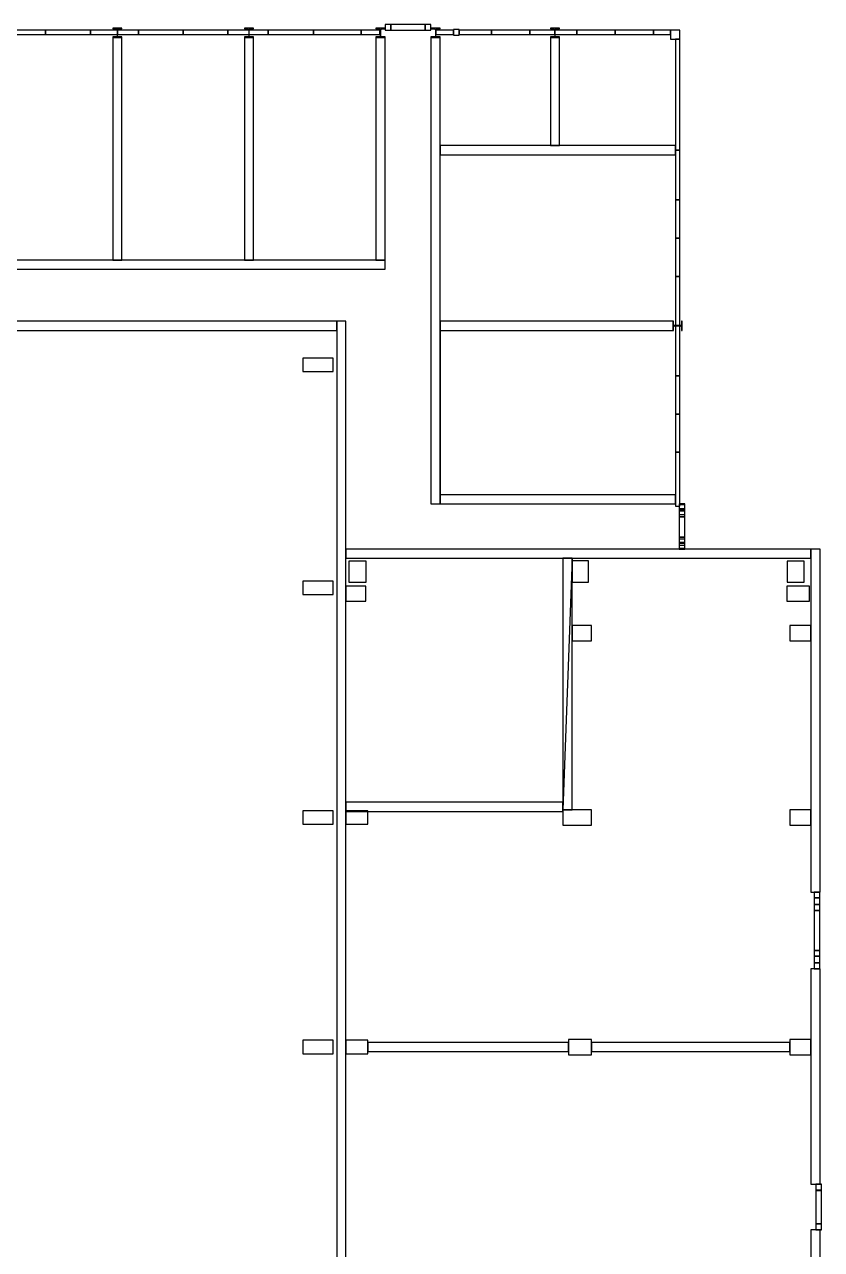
# Model space of a CAD drawing. Extents: x -90 to 76, y -159 to 143.
# Drawn here: x -7.1 to 76.3, y 15.4 to 143.4 of the extents above; entities that cross this region are included whole.
import ezdxf

# ---------------------------------------------------------------- set-up
doc = ezdxf.new("R2010")
doc.units = 0
doc.layers.get('0').update_dxf_attribs({"linetype": 'CONTINUOUS'})

msp = doc.modelspace()

# ---------------------------------------------------------------- linework, layer by layer
for points in [[(30.649799, 142.798996), (31.2498, 142.798996), (31.2498, 142.798996), (31.2498, 143.399002), (31.2498, 143.399002), (30.649799, 143.399002), (30.649799, 143.399002), (30.649799, 142.798996), (30.649799, 142.798996)], [(34.8498, 142.798996), (34.8498, 143.399002), (34.8498, 143.399002), (31.2498, 143.399002), (31.2498, 142.798996), (31.2498, 142.798996), (31.2498, 142.798996), (34.8498, 142.798996), (34.8498, 142.798996)], [(35.449799, 142.798996), (35.449799, 142.798996), (35.449799, 142.798996), (35.449799, 143.399002), (34.8498, 143.399002), (34.8498, 143.399002), (34.8498, 143.399002), (34.8498, 142.798996), (35.449799, 142.798996)], [(-5.6502, 142.358994), (-4.8502, 142.358994), (-4.8502, 142.819), (-4.8502, 142.819), (-5.6502, 142.819), (-5.6502, 142.819), (-9.5102, 142.819), (-9.5102, 142.819), (-9.5102, 142.819), (-9.5102, 142.358994), (-9.5102, 142.358994), (-5.6502, 142.358994), (-5.6502, 142.358994)], [(-0.1702, 142.358994), (-0.1702, 142.358994), (-0.1702, 142.361603), (-0.1702, 142.361603), (-0.1702, 142.819), (-0.1702, 142.819), (-4.8502, 142.819), (-4.8502, 142.819), (-4.8502, 142.819), (-4.8502, 142.358994), (-4.8502, 142.358994), (-0.1702, 142.358994)], [(2.6698, 142.361603), (2.6698, 142.361603), (2.6698, 142.819), (2.6698, 142.819), (2.6698, 142.821594), (2.6698, 142.821594), (-0.1702, 142.821594), (-0.1702, 142.821594), (-0.1702, 142.819), (-0.1702, 142.361603), (-0.1702, 142.361603), (2.6698, 142.361603), (2.6698, 142.361603)], [(2.1698, 142.998993), (2.1698, 142.998993), (2.1698, 142.931), (2.1698, 142.931), (2.5458, 142.931), (2.5458, 142.931), (2.5668, 142.9254), (2.5668, 142.9254), (2.5878, 142.9198), (2.5878, 142.9198), (2.6032, 142.904404), (2.6032, 142.904404), (2.6185, 142.889008), (2.6185, 142.889008), (2.625, 142.864899), (2.625, 142.864899), (2.6298, 142.847), (2.6298, 142.847), (2.6298, 142.190994), (2.6298, 142.190994), (2.6242, 142.169998), (2.6242, 142.169998), (2.6185, 142.149002), (2.6185, 142.149002), (2.6032, 142.133698), (2.6032, 142.133698), (2.5877, 142.118301), (2.5877, 142.118301), (2.5636, 142.111801), (2.5636, 142.111801), (2.5458, 142.106995), (2.5458, 142.106995), (2.1698, 142.106995), (2.1698, 142.039001), (2.1698, 142.039001), (2.1698, 142.039001), (3.1298, 142.039001), (3.1298, 142.106995), (3.1298, 142.106995), (3.1298, 142.106995), (2.7538, 142.106995), (2.7538, 142.106995), (2.7327, 142.112701), (2.7327, 142.112701), (2.7117, 142.118301), (2.7117, 142.118301), (2.6963, 142.133698), (2.6963, 142.133698), (2.6809, 142.149002), (2.6809, 142.149002), (2.6746, 142.173096), (2.6746, 142.173096), (2.6698, 142.190994), (2.6698, 142.847), (2.6698, 142.847), (2.6698, 142.847), (2.6754, 142.867996), (2.6754, 142.867996), (2.681, 142.889008), (2.681, 142.889008), (2.6964, 142.904404), (2.6964, 142.904404), (2.7118, 142.919693), (2.7118, 142.919693), (2.7359, 142.926102), (2.7359, 142.926102), (2.7538, 142.931), (2.7538, 142.931), (3.1298, 142.931), (3.1298, 142.931), (3.1298, 142.998993), (3.1298, 142.998993), (2.1698, 142.998993)], [(2.6698, 142.361603), (2.6698, 142.358994), (2.6698, 142.358994), (2.6698, 142.358994), (4.8698, 142.358994), (4.8698, 142.819), (4.8698, 142.819), (2.6698, 142.819), (2.6698, 142.819)], [(2.6698, 142.819), (2.6698, 142.819), (2.6698, 142.361603), (2.6698, 142.819)], [(8.7298, 142.358994), (9.5298, 142.358994), (9.5298, 142.819), (9.5298, 142.819), (8.7298, 142.819), (8.7298, 142.819), (4.8698, 142.819), (4.8698, 142.819), (4.8698, 142.819), (4.8698, 142.358994), (4.8698, 142.358994), (8.7298, 142.358994), (8.7298, 142.358994)], [(14.1898, 142.358994), (14.1898, 142.358994), (14.1898, 142.358994), (14.1898, 142.819), (14.1898, 142.819), (9.5298, 142.819), (9.5298, 142.819), (9.5298, 142.819), (9.5298, 142.358994), (9.5298, 142.358994), (14.1898, 142.358994)], [(14.1898, 142.358994), (18.4198, 142.358994), (18.4198, 142.819), (18.4198, 142.819), (14.1898, 142.819), (14.1898, 142.819), (14.1898, 142.358994), (14.1898, 142.358994), (14.1898, 142.358994)], [(15.9298, 142.998993), (15.9298, 142.998993), (15.9298, 142.931), (15.9298, 142.931), (16.305799, 142.931), (16.305799, 142.931), (16.326799, 142.9254), (16.326799, 142.9254), (16.3477, 142.9198), (16.3477, 142.9198), (16.3631, 142.904404), (16.3631, 142.904404), (16.3785, 142.889008), (16.3785, 142.889008), (16.385, 142.864899), (16.385, 142.864899), (16.389799, 142.847), (16.389799, 142.847), (16.389799, 142.190994), (16.389799, 142.190994), (16.384199, 142.169998), (16.384199, 142.169998), (16.3785, 142.149002), (16.3785, 142.149002), (16.363199, 142.133698), (16.363199, 142.133698), (16.347799, 142.118301), (16.347799, 142.118301), (16.3237, 142.111801), (16.3237, 142.111801), (16.305799, 142.106995), (16.305799, 142.106995), (15.9298, 142.106995), (15.9298, 142.039001), (15.9298, 142.039001), (15.9298, 142.039001), (16.889799, 142.039001), (16.889799, 142.106995), (16.889799, 142.106995), (16.889799, 142.106995), (16.5138, 142.106995), (16.5138, 142.106995), (16.492701, 142.112595), (16.492701, 142.112595), (16.471701, 142.118195), (16.471701, 142.118195), (16.4564, 142.133698), (16.4564, 142.133698), (16.441, 142.149002), (16.441, 142.149002), (16.4345, 142.173096), (16.4345, 142.173096), (16.4298, 142.190994), (16.4298, 142.847), (16.4298, 142.847), (16.4298, 142.847), (16.4354, 142.867996), (16.4354, 142.867996), (16.441, 142.889008), (16.441, 142.889008), (16.4564, 142.904404), (16.4564, 142.904404), (16.4718, 142.9198), (16.4718, 142.9198), (16.495899, 142.926193), (16.495899, 142.926193), (16.5138, 142.931), (16.5138, 142.931), (16.889799, 142.931), (16.889799, 142.931), (16.889799, 142.998993), (16.889799, 142.998993), (15.9298, 142.998993)], [(22.3598, 142.358994), (23.1598, 142.358994), (23.1598, 142.358994), (23.1598, 142.819), (22.3598, 142.819), (22.3598, 142.819), (18.4198, 142.819), (18.4198, 142.819), (18.4198, 142.819), (18.4198, 142.358994), (18.4198, 142.358994), (22.3598, 142.358994), (22.3598, 142.358994)], [(28.1598, 142.358994), (28.1598, 142.358994), (28.1598, 142.358994), (28.1598, 142.819), (28.1598, 142.819), (23.1598, 142.819), (23.1598, 142.819), (23.1598, 142.819), (23.1598, 142.358994), (23.1598, 142.358994), (28.1598, 142.358994)], [(28.1598, 142.358994), (30.0898, 142.358994), (30.0898, 142.358994), (30.0898, 142.358994), (30.0898, 142.819), (30.0898, 142.819), (28.1598, 142.819), (28.1598, 142.358994), (28.1598, 142.358994)], [(29.6898, 142.998993), (29.6898, 142.998993), (29.6898, 142.931), (29.6898, 142.931), (30.0658, 142.931), (30.0658, 142.931), (30.0868, 142.9254), (30.0868, 142.9254), (30.1078, 142.9198), (30.1078, 142.9198), (30.123199, 142.904404), (30.123199, 142.904404), (30.1385, 142.889008), (30.1385, 142.889008), (30.144899, 142.864899), (30.144899, 142.864899), (30.149799, 142.847), (30.149799, 142.847), (30.149799, 142.190994), (30.149799, 142.190994), (30.144199, 142.169998), (30.144199, 142.169998), (30.1385, 142.149002), (30.1385, 142.149002), (30.123199, 142.133698), (30.123199, 142.133698), (30.1078, 142.118195), (30.1078, 142.118195), (30.0837, 142.111694), (30.0837, 142.111694), (30.0658, 142.106995), (30.0658, 142.106995), (29.6898, 142.106995), (29.6898, 142.039001), (29.6898, 142.039001), (29.6898, 142.039001), (30.649799, 142.039001), (30.649799, 142.106995), (30.649799, 142.106995), (30.649799, 142.106995), (30.2738, 142.106995), (30.2738, 142.106995), (30.2528, 142.112701), (30.2528, 142.112701), (30.2318, 142.118301), (30.2318, 142.118301), (30.2164, 142.133698), (30.2164, 142.133698), (30.200899, 142.149002), (30.200899, 142.149002), (30.194599, 142.173096), (30.194599, 142.173096), (30.1898, 142.190903), (30.1898, 142.847), (30.1898, 142.847), (30.1898, 142.847), (30.1954, 142.867996), (30.1954, 142.867996), (30.201, 142.889008), (30.201, 142.889008), (30.2164, 142.904404), (30.2164, 142.904404), (30.2318, 142.9198), (30.2318, 142.9198), (30.255899, 142.926193), (30.255899, 142.926193), (30.2738, 142.931), (30.2738, 142.931), (30.649799, 142.931), (30.649799, 142.931), (30.649799, 142.998993), (30.649799, 142.998993), (29.6898, 142.998993)], [(30.649799, 118.773598), (30.649799, 142.108994), (30.649799, 142.108994), (29.6898, 142.108994), (29.6898, 142.108994), (29.6898, 118.773598), (29.6898, 118.773598)], [(35.449799, 142.998993), (35.449799, 142.998993), (35.449799, 142.931), (35.449799, 142.931), (35.825802, 142.931), (35.825802, 142.931), (35.846802, 142.9254), (35.846802, 142.9254), (35.867802, 142.9198), (35.867802, 142.9198), (35.883202, 142.904404), (35.883202, 142.904404), (35.898499, 142.889008), (35.898499, 142.889008), (35.9049, 142.864899), (35.9049, 142.864899), (35.909698, 142.847), (35.909698, 142.847), (35.909801, 142.190994), (35.909801, 142.190994), (35.904202, 142.169907), (35.904202, 142.169907), (35.898499, 142.148895), (35.898499, 142.148895), (35.883202, 142.133698), (35.883202, 142.133698), (35.867802, 142.118195), (35.867802, 142.118195), (35.8437, 142.111694), (35.8437, 142.111694), (35.825802, 142.106995), (35.825802, 142.106995), (35.449799, 142.106995), (35.449799, 142.039001), (35.449799, 142.039001), (35.449799, 142.039001), (36.409801, 142.039001), (36.409801, 142.106995), (36.409801, 142.106995), (36.409801, 142.106995), (36.033798, 142.106995), (36.033798, 142.106995), (36.012798, 142.112701), (36.012798, 142.112701), (35.991798, 142.118301), (35.991798, 142.118301), (35.976398, 142.133698), (35.976398, 142.133698), (35.960899, 142.149002), (35.960899, 142.149002), (35.954601, 142.173096), (35.954601, 142.173096), (35.949799, 142.190903), (35.949799, 142.847), (35.949799, 142.847), (35.949799, 142.847), (35.955399, 142.867996), (35.955399, 142.867996), (35.960999, 142.889008), (35.960999, 142.889008), (35.976398, 142.904404), (35.976398, 142.904404), (35.991798, 142.919693), (35.991798, 142.919693), (36.0159, 142.926102), (36.0159, 142.926102), (36.033798, 142.931), (36.033798, 142.931), (36.409801, 142.931), (36.409801, 142.931), (36.409801, 142.998993), (36.409801, 142.998993), (35.449799, 142.998993)], [(36.409801, 111.433601), (36.409801, 111.433601), (36.409801, 112.3936), (36.409801, 112.3936), (36.409801, 142.108994), (35.449799, 142.108994), (35.449799, 142.108994), (35.449799, 93.293602), (35.449799, 93.293602), (36.409801, 93.293602), (36.409801, 93.293602)], [(35.949799, 142.348999), (37.791801, 142.348999), (37.791801, 142.809006), (37.791801, 142.809006), (35.949799, 142.809006), (35.949799, 142.809006), (35.949799, 142.809006), (35.949799, 142.348999), (35.949799, 142.348999)], [(37.791801, 142.878998), (37.791801, 142.878998), (37.791801, 142.279007), (37.791801, 142.279007), (38.3918, 142.279007), (38.3918, 142.279007), (38.3918, 142.878998), (38.3918, 142.878998), (37.791801, 142.878998)], [(38.3918, 142.809006), (38.3918, 142.809006), (38.3918, 142.809006), (38.3918, 142.348999), (38.3918, 142.348999), (40.991798, 142.348999), (40.991798, 142.348999), (41.791801, 142.348999), (41.791801, 142.348999), (41.791801, 142.809006), (40.991798, 142.809006), (40.991798, 142.809006), (38.3918, 142.809006)], [(41.791801, 142.809006), (41.791801, 142.809006), (41.791801, 142.809006), (41.791801, 142.348999), (41.791801, 142.348999), (45.791801, 142.348999), (45.791801, 142.348999), (45.791801, 142.348999), (45.791801, 142.809006), (45.791801, 142.809006), (41.791801, 142.809006)], [(48.409801, 142.358994), (48.409801, 142.809006), (48.409801, 142.809006), (48.409801, 142.809006), (45.791801, 142.809006), (45.791801, 142.348999), (45.791801, 142.348999), (48.409801, 142.348999), (48.409801, 142.348999), (48.409801, 142.348999), (48.409801, 142.358994)], [(48.889801, 142.039001), (48.889801, 142.039001), (48.889801, 142.106995), (48.889801, 142.106995), (48.513802, 142.106995), (48.513802, 142.106995), (48.492802, 142.112701), (48.492802, 142.112701), (48.471699, 142.118195), (48.471699, 142.118195), (48.456299, 142.133698), (48.456299, 142.133698), (48.441002, 142.149002), (48.441002, 142.149002), (48.434601, 142.173096), (48.434601, 142.173096), (48.429798, 142.190994), (48.429798, 142.190994), (48.429798, 142.847), (48.429798, 142.847), (48.435299, 142.867996), (48.435299, 142.867996), (48.4408, 142.888901), (48.4408, 142.888901), (48.456402, 142.904404), (48.456402, 142.904404), (48.471802, 142.9198), (48.471802, 142.9198), (48.495899, 142.926193), (48.495899, 142.926193), (48.513802, 142.931), (48.513802, 142.931), (48.889801, 142.931), (48.889801, 142.998993), (48.889801, 142.998993), (48.889801, 142.998993), (47.929798, 142.998993), (47.929798, 142.931), (47.929798, 142.931), (47.929798, 142.931), (48.305801, 142.931), (48.305801, 142.931), (48.326698, 142.9254), (48.326698, 142.9254), (48.347801, 142.9198), (48.347801, 142.9198), (48.363201, 142.904404), (48.363201, 142.904404), (48.378502, 142.889008), (48.378502, 142.889008), (48.384998, 142.864899), (48.384998, 142.864899), (48.389801, 142.846893), (48.389801, 142.190994), (48.389801, 142.190994), (48.389801, 142.190994), (48.384201, 142.169998), (48.384201, 142.169998), (48.378502, 142.149002), (48.378502, 142.149002), (48.363201, 142.133698), (48.363201, 142.133698), (48.347801, 142.118301), (48.347801, 142.118301), (48.3237, 142.111801), (48.3237, 142.111801), (48.305801, 142.106995), (48.305801, 142.106995), (47.929798, 142.106995), (47.929798, 142.106995), (47.929798, 142.039001), (47.929798, 142.039001), (48.889801, 142.039001)], [(48.409801, 142.358994), (48.409801, 142.358994), (50.709801, 142.358994), (50.709801, 142.819), (50.709801, 142.819), (48.409801, 142.819), (48.409801, 142.819), (48.409801, 142.809006), (48.409801, 142.809006)], [(48.409801, 142.809006), (48.409801, 142.809006), (48.409801, 142.809006)], [(48.409801, 142.809006), (48.409801, 142.358994), (48.409801, 142.809006)], [(50.709801, 142.819), (50.709801, 142.819), (50.709801, 142.819), (50.709801, 142.358994), (50.709801, 142.358994), (53.909801, 142.358994), (53.909801, 142.358994), (54.709801, 142.358994), (54.709801, 142.358994), (54.709801, 142.819), (53.909801, 142.819), (53.909801, 142.819), (50.709801, 142.819)], [(54.709801, 142.819), (54.709801, 142.819), (54.709801, 142.819), (54.709801, 142.358994), (54.709801, 142.358994), (58.709801, 142.358994), (58.709801, 142.358994), (58.709801, 142.358994), (58.709801, 142.819), (58.709801, 142.819), (54.709801, 142.819)], [(60.5098, 142.819), (60.5098, 142.819), (58.709801, 142.819), (58.709801, 142.358994), (58.709801, 142.358994), (60.5098, 142.358994), (60.5098, 142.358994), (60.5098, 142.819), (60.5098, 142.819)], [(60.5098, 142.819), (60.5098, 142.358994), (60.5098, 141.873596), (60.5098, 141.873596), (61.0098, 141.873596), (61.0098, 141.873596), (61.469799, 141.873596), (61.469799, 141.873596), (61.469799, 142.819), (61.469799, 142.819), (60.5098, 142.819)], [(3.1298, 118.773598), (3.1298, 118.773598), (3.1298, 142.039001), (3.1298, 142.039001), (2.1698, 142.039001), (2.1698, 142.039001), (2.1698, 118.773598), (2.1698, 118.773598)], [(16.889799, 118.773598), (16.889799, 118.773598), (16.889799, 142.039001), (16.889799, 142.039001), (16.889799, 142.039001), (15.9298, 142.039001), (15.9298, 118.773598), (15.9298, 118.773598)], [(47.929798, 142.039001), (47.929798, 130.753601), (47.929798, 130.753601), (48.889801, 130.753601), (48.889801, 142.039001), (48.889801, 142.039001), (47.929798, 142.039001), (47.929798, 142.039001), (47.929798, 142.039001)], [(61.4692, 130.273605), (61.4692, 130.273605), (61.469799, 130.273605), (61.469799, 141.873596), (61.469799, 141.873596), (61.469799, 141.873596), (61.0098, 141.873596), (61.0098, 130.273605), (61.0098, 130.273605)], [(61.0098, 130.273605), (61.0098, 130.273605), (61.0098, 130.753601), (61.0098, 130.753601), (36.409801, 130.753601), (36.409801, 129.793594), (36.409801, 129.793594), (61.009102, 129.793594), (61.009102, 129.793594), (61.009102, 129.793594), (61.009102, 130.273605)], [(61.0098, 130.273605), (61.009102, 130.273605), (61.009102, 130.273605), (61.009102, 130.273605), (61.009102, 125.074898), (61.4692, 125.074898), (61.4692, 125.074898), (61.4692, 130.273605), (61.4692, 130.273605)], [(61.009102, 130.273605), (61.009102, 130.273605), (61.009102, 130.273605)], [(61.009102, 130.273605), (61.0098, 130.273605), (61.009102, 130.273605)], [(61.4692, 130.273605), (61.0098, 130.273605)], [(61.0098, 130.273605), (61.0098, 130.273605)], [(61.0098, 130.273605), (61.4692, 130.273605)], [(61.0098, 130.273605), (61.0098, 130.273605)], [(61.009102, 121.874901), (61.009102, 121.074898), (61.009102, 121.074898), (61.4692, 121.074898), (61.4692, 121.874901), (61.4692, 121.874901), (61.4692, 125.074898), (61.4692, 125.074898), (61.4692, 125.074898), (61.009102, 125.074898), (61.009102, 125.074898), (61.009102, 121.874901), (61.009102, 121.874901)], [(61.009102, 117.074898), (61.009102, 117.074898), (61.009102, 117.074898), (61.4692, 117.074898), (61.4692, 117.074898), (61.4692, 121.074898), (61.4692, 121.074898), (61.4692, 121.074898), (61.009102, 121.074898), (61.009102, 121.074898), (61.009102, 117.074898)], [(2.1698, 118.773598), (-23.9902, 118.773598), (-23.9902, 118.773598)], [(-23.9902, 117.813599), (-23.9902, 117.813599), (30.649799, 117.813599), (30.649799, 117.813599), (30.649799, 118.773598)], [(2.1698, 118.773598), (3.1298, 118.773598)], [(3.1298, 118.773598), (2.1698, 118.773598)], [(15.9298, 118.773598), (3.1298, 118.773598), (3.1298, 118.773598)], [(3.1298, 118.773598), (3.1298, 118.773598), (3.1298, 118.773598)], [(15.9298, 118.773598), (16.889799, 118.773598)], [(16.889799, 118.773598), (15.9298, 118.773598)], [(30.649799, 118.773598), (30.649799, 118.773598), (29.6898, 118.773598), (29.6898, 118.773598), (16.889799, 118.773598)], [(16.889799, 118.773598), (16.889799, 118.773598), (16.889799, 118.773598)], [(29.6898, 118.773598), (29.6898, 118.773598), (30.649799, 118.773598), (29.6898, 118.773598)], [(61.4692, 111.933601), (61.4692, 111.933601), (61.4692, 117.074898), (61.009102, 117.074898), (61.009102, 117.074898), (61.009102, 111.933601), (61.009102, 111.933601), (61.009102, 111.933601), (61.0098, 111.933601)], [(25.5898, 112.3936), (-46.8102, 112.3936), (-46.8102, 112.3936)], [(-46.8102, 111.433601), (25.5898, 111.433601), (25.5898, 111.433601)], [(26.549801, 88.573601), (26.549801, 88.573601), (26.549801, 112.3936), (26.549801, 112.3936), (25.5898, 112.3936), (25.5898, 112.3936)], [(25.5898, 112.3936), (25.5898, 112.3936), (25.5898, 111.433601), (25.5898, 111.433601), (25.5898, -89.866402)], [(25.5898, 111.433601), (25.5898, 112.3936), (25.5898, 111.433601)], [(25.5898, 112.3936), (25.5898, 112.3936), (25.5898, 112.3936)], [(36.409801, 111.433601), (36.409801, 111.433601), (60.759102, 111.433601), (60.759102, 111.433601), (60.759102, 112.3936), (60.759102, 112.3936), (36.409801, 112.3936)], [(36.409801, 112.3936), (36.409801, 111.433601), (36.409801, 112.3936)], [(36.409801, 94.253601), (36.409801, 94.253601), (36.409801, 111.433601), (36.409801, 94.253601)], [(36.409801, 111.433601), (36.409801, 111.433601), (36.409801, 111.433601)], [(61.719101, 112.3936), (61.719101, 112.3936), (61.6511, 112.3936), (61.6511, 112.3936), (61.6511, 112.017601), (61.6511, 112.017601), (61.6455, 111.996597), (61.6455, 111.996597), (61.6399, 111.975601), (61.6399, 111.975601), (61.6245, 111.960197), (61.6245, 111.960197), (61.6091, 111.944801), (61.6091, 111.944801), (61.585098, 111.9384), (61.585098, 111.9384), (61.567001, 111.933601), (61.567001, 111.933601), (60.911098, 111.933601), (60.911098, 111.933601), (60.890202, 111.939201), (60.890202, 111.939201), (60.869202, 111.944801), (60.869202, 111.944801), (60.853802, 111.960197), (60.853802, 111.960197), (60.838402, 111.975502), (60.838402, 111.975502), (60.831902, 111.999603), (60.831902, 111.999603), (60.827099, 112.017601), (60.827099, 112.017601), (60.827099, 112.3936), (60.759102, 112.3936), (60.759102, 112.3936), (60.759102, 112.3936), (60.759102, 111.433601), (60.827099, 111.433601), (60.827099, 111.433601), (60.827099, 111.433601), (60.827099, 111.809601), (60.827099, 111.809601), (60.832802, 111.830597), (60.832802, 111.830597), (60.838402, 111.851601), (60.838402, 111.851601), (60.853802, 111.866997), (60.853802, 111.866997), (60.869202, 111.882301), (60.869202, 111.882301), (60.8932, 111.888802), (60.8932, 111.888802), (60.911098, 111.8936), (61.567101, 111.8936), (61.567101, 111.8936), (61.567101, 111.8936), (61.5881, 111.888), (61.5881, 111.888), (61.609001, 111.882301), (61.609001, 111.882301), (61.6245, 111.866997), (61.6245, 111.866997), (61.6399, 111.851601), (61.6399, 111.851601), (61.646301, 111.8274), (61.646301, 111.8274), (61.6511, 111.809601), (61.6511, 111.809601), (61.6511, 111.433601), (61.6511, 111.433601), (61.719101, 111.433601), (61.719101, 111.433601), (61.719101, 112.3936)], [(61.4692, 111.933601), (61.4692, 111.933601), (61.0098, 111.933601), (61.0098, 111.933601), (61.0098, 106.688698), (61.469799, 106.688698), (61.469799, 106.688698), (61.469799, 111.933601), (61.469799, 111.933601), (61.4692, 111.933601), (61.4692, 111.933601)], [(61.0098, 111.933601), (61.4692, 111.933601), (61.0098, 111.933601)], [(61.4692, 111.933601), (61.4692, 111.933601), (61.4692, 111.933601)], [(22.0298, 107.133598), (25.229799, 107.133598), (25.229799, 107.133598), (25.229799, 108.5336), (25.229799, 108.5336), (22.0298, 108.5336), (22.0298, 108.5336), (22.0298, 107.133598), (22.0298, 107.133598)], [(61.0098, 103.488602), (61.0098, 102.688599), (61.0098, 102.688599), (61.469799, 102.688599), (61.469799, 103.488602), (61.469799, 103.488602), (61.469799, 106.688698), (61.469799, 106.688698), (61.469799, 106.688698), (61.0098, 106.688698), (61.0098, 106.688698), (61.0098, 103.488602), (61.0098, 103.488602)], [(61.0098, 98.688599), (61.0098, 98.688599), (61.0098, 98.688599), (61.469799, 98.688599), (61.469799, 98.688599), (61.469799, 102.688599), (61.469799, 102.688599), (61.469799, 102.688599), (61.0098, 102.688599), (61.0098, 102.688599), (61.0098, 98.688599)], [(61.0098, 93.053596), (61.0098, 93.053596), (61.469799, 93.053596), (61.469799, 93.053596), (61.469799, 93.053596), (61.469799, 98.688599), (61.0098, 98.688599), (61.0098, 98.688599), (61.0098, 94.253601), (61.0098, 93.293602), (61.0098, 93.053596)], [(36.409801, 93.293602), (36.409801, 93.293602), (36.409801, 94.253601)], [(36.409801, 93.293602), (61.0098, 93.293602), (61.0098, 93.293602), (61.0098, 94.253601), (61.0098, 94.253601), (61.0098, 94.253601), (36.409801, 94.253601)], [(36.409801, 94.253601), (36.409801, 93.293602), (36.409801, 94.253601)], [(36.409801, 93.293602), (36.409801, 93.293602), (36.409801, 93.293602)], [(61.989799, 93.293602), (61.989799, 93.293602), (61.989799, 93.293602), (61.389801, 93.293602), (61.389801, 92.693604), (61.389801, 92.693604), (61.389801, 92.693604), (61.989799, 92.693604), (61.989799, 93.293602)], [(61.989799, 92.593597), (61.989799, 93.193604), (61.989799, 93.193604), (61.389801, 93.193604), (61.389801, 93.193604), (61.389801, 92.593597), (61.389801, 92.593597), (61.989799, 92.593597), (61.989799, 92.593597)], [(61.989799, 92.193604), (61.989799, 92.793602), (61.989799, 92.793602), (61.389801, 92.793602), (61.389801, 92.793602), (61.389801, 92.193604), (61.389801, 92.193604), (61.989799, 92.193604), (61.989799, 92.193604)], [(61.989799, 91.953598), (61.989799, 92.553596), (61.989799, 92.553596), (61.389801, 92.553596), (61.389801, 92.553596), (61.389801, 91.953598), (61.389801, 91.953598), (61.989799, 91.953598), (61.989799, 91.953598)], [(61.989799, 91.953598), (61.389801, 91.953598), (61.389801, 89.833603), (61.389801, 89.833603), (61.989799, 89.833603), (61.989799, 89.833603), (61.989799, 91.953598), (61.989799, 91.953598), (61.989799, 91.953598)], [(61.989799, 89.233597), (61.989799, 89.833603), (61.989799, 89.833603), (61.389801, 89.833603), (61.389801, 89.833603), (61.389801, 89.233597), (61.389801, 89.233597), (61.989799, 89.233597), (61.989799, 89.233597)], [(26.549801, 87.613602), (26.549801, 88.573601)], [(75.189796, 88.573601), (75.189796, 88.573601), (26.549801, 88.573601), (26.549801, 88.573601)], [(26.549801, 88.573601), (26.549801, 87.613602)], [(26.549801, 88.573601), (26.549801, 88.573601), (26.549801, 88.573601)], [(61.989799, 88.993599), (61.989799, 89.593597), (61.989799, 89.593597), (61.389801, 89.593597), (61.389801, 89.593597), (61.389801, 88.993599), (61.389801, 88.993599), (61.989799, 88.993599), (61.989799, 88.993599)], [(61.989799, 88.673599), (61.989799, 89.273598), (61.989799, 89.273598), (61.389801, 89.273598), (61.389801, 89.273598), (61.389801, 88.673599), (61.389801, 88.673599), (61.989799, 88.673599), (61.989799, 88.673599)], [(61.989799, 88.573601), (61.989799, 89.173599), (61.989799, 89.173599), (61.389801, 89.173599), (61.389801, 89.173599), (61.389801, 88.573601), (61.389801, 88.573601), (61.989799, 88.573601), (61.989799, 88.573601)], [(75.189796, 87.613602), (75.189796, 87.613602), (75.189796, 80.573601), (75.189796, 78.973602), (75.189796, 78.973602), (75.189796, 61.333599), (75.189796, 61.333599), (75.189796, 59.733601), (75.189796, 59.733601), (75.189796, 52.715401), (75.189796, 52.715401), (75.189796, 52.715401), (76.149803, 52.715401), (76.149803, 52.715401), (76.149803, 52.715401), (76.149803, 88.5783), (76.149803, 88.5783), (76.149803, 88.5783), (76.149803, 88.5783), (76.149803, 88.5783), (75.189796, 88.5783), (75.189796, 88.5783), (75.189796, 88.573601), (75.189796, 88.573601)], [(75.189796, 88.573601), (75.189796, 88.573601), (75.189796, 87.613602)], [(75.189796, 87.613602), (75.189796, 88.573601)], [(75.189796, 88.573601), (75.189796, 88.573601), (75.189796, 88.573601)], [(26.549801, 61.153599), (26.549801, 61.233601), (26.549801, 61.233601), (26.549801, 62.113602), (26.549801, 83.113602), (26.549801, 83.113602), (26.549801, 84.7136), (26.549801, 87.613602)], [(26.549801, 87.613602), (26.549801, 87.613602), (49.241798, 87.613602)], [(26.869801, 87.313599), (26.869801, 85.113602), (26.869801, 85.113602), (28.6698, 85.113602), (28.6698, 85.113602), (28.6698, 87.313599), (28.6698, 87.313599), (26.869801, 87.313599), (26.869801, 87.313599)], [(49.241798, 87.613602), (50.201801, 87.613602), (50.201801, 87.613602), (50.201801, 87.613602), (75.189796, 87.613602), (75.189796, 87.613602)], [(49.241798, 87.613602), (49.241798, 62.113602), (49.241798, 62.113602)], [(49.241798, 61.333599), (49.241798, 61.333599), (50.201801, 61.333599), (50.201801, 78.973602), (50.201801, 78.973602), (50.201801, 80.573601), (50.201801, 85.133598), (50.201801, 87.333603), (50.201801, 87.333603), (50.201801, 87.613602), (50.201801, 87.613602), (49.241798, 61.333599)], [(50.201801, 87.613602), (49.241798, 87.613602), (50.201801, 87.613602)], [(50.201801, 87.613602), (50.201801, 87.613602), (50.201801, 87.613602)], [(51.921799, 85.133598), (51.921799, 85.133598), (51.921799, 85.133598), (51.921799, 87.333603), (50.201801, 87.333603), (50.201801, 87.333603), (50.201801, 87.333603), (50.201801, 85.133598), (51.921799, 85.133598)], [(72.689796, 87.313599), (72.689796, 85.113602), (72.689796, 85.113602), (74.489799, 85.113602), (74.489799, 85.113602), (74.489799, 87.313599), (74.489799, 87.313599), (72.689796, 87.313599), (72.689796, 87.313599)], [(75.189796, 87.613602), (75.189796, 87.613602), (75.189796, 87.613602)], [(22.0298, 83.833603), (25.229799, 83.833603), (25.229799, 83.833603), (25.229799, 85.233597), (25.229799, 85.233597), (22.0298, 85.233597), (22.0298, 85.233597), (22.0298, 83.833603), (22.0298, 83.833603)], [(26.549801, 83.113602), (28.649799, 83.113602), (28.649799, 83.113602), (28.649799, 84.7136), (28.649799, 84.7136), (26.549801, 84.7136), (26.549801, 84.7136), (26.549801, 83.113602), (26.549801, 83.113602)], [(72.649803, 83.113602), (75.049797, 83.113602), (75.049797, 83.113602), (75.049797, 84.7136), (75.049797, 84.7136), (72.649803, 84.7136), (72.649803, 84.7136), (72.649803, 83.113602), (72.649803, 83.113602)], [(50.201801, 78.973602), (52.221802, 78.973602), (52.221802, 78.973602), (52.221802, 80.573601), (52.221802, 80.573601), (50.201801, 80.573601), (50.201801, 78.973602), (50.201801, 78.973602), (50.201801, 78.973602)], [(75.189796, 78.973602), (75.189796, 78.973602), (75.189796, 78.973602), (75.189796, 80.573601), (75.189796, 80.573601), (72.969803, 80.573601), (72.969803, 80.573601), (72.969803, 78.973602), (75.189796, 78.973602)], [(49.241798, 62.113602), (49.241798, 62.113602), (26.549801, 62.113602)], [(26.549801, 62.113602), (26.549801, 62.113602), (26.549801, 61.153599), (26.549801, 62.113602)], [(49.241798, 62.113602), (49.241798, 61.333599), (49.241798, 61.333599)], [(49.241798, 61.333599), (49.241798, 62.113602), (49.241798, 61.333599)], [(22.0298, 59.833599), (25.229799, 59.833599), (25.229799, 61.233601), (25.229799, 61.233601), (25.229799, 61.233601), (22.0298, 61.233601), (22.0298, 59.833599), (22.0298, 59.833599), (22.0298, 59.833599)], [(26.549801, 61.153599), (26.549801, 61.153599), (49.241798, 61.153599), (49.241798, 61.333599), (49.241798, 61.333599)], [(26.549801, 59.833599), (28.8298, 59.833599), (28.8298, 59.833599), (28.8298, 61.233601), (28.8298, 61.233601), (26.549801, 61.233601), (26.549801, 59.833599), (26.549801, 59.833599), (26.549801, 59.833599)], [(26.549801, 13.2336), (26.549801, 35.833599), (26.549801, 37.233601), (26.549801, 59.833599), (26.549801, 61.153599)], [(49.241798, 61.333599), (49.241798, 61.153599), (49.241798, 59.733601), (49.241798, 59.733601), (49.241798, 59.733601), (52.221802, 59.733601), (52.221802, 59.733601), (52.221802, 61.333599), (52.221802, 61.333599), (50.201801, 61.333599), (49.241798, 61.333599), (49.241798, 61.333599)], [(49.241798, 61.333599), (49.241798, 61.333599), (49.241798, 61.333599)], [(75.189796, 59.733601), (75.189796, 59.733601), (75.189796, 61.333599), (75.189796, 61.333599), (75.189796, 61.333599), (72.969803, 61.333599), (72.969803, 61.333599), (72.969803, 59.733601), (75.189796, 59.733601)], [(75.5298, 52.715401), (75.5298, 52.115398), (76.129799, 52.115398), (76.129799, 52.115398), (76.129799, 52.115398), (76.129799, 52.715401), (75.5298, 52.715401), (75.5298, 52.715401), (75.5298, 52.715401)], [(75.5298, 51.415401), (76.129799, 51.415401), (76.129799, 51.415401), (76.129799, 52.115398), (75.5298, 52.115398), (75.5298, 52.115398), (75.5298, 52.115398), (75.5298, 51.415401), (75.5298, 51.415401)], [(75.5298, 51.415401), (75.5298, 50.815399), (76.129799, 50.815399), (76.129799, 50.815399), (76.129799, 50.815399), (76.129799, 51.415401), (75.5298, 51.415401), (75.5298, 51.415401), (75.5298, 51.415401)], [(75.5298, 46.615398), (76.129799, 46.615398), (76.129799, 46.615398), (76.129799, 50.815399), (75.5298, 50.815399), (75.5298, 50.815399), (75.5298, 50.815399), (75.5298, 46.615398), (75.5298, 46.615398)], [(75.5298, 46.615398), (75.5298, 46.0154), (76.129799, 46.0154), (76.129799, 46.0154), (76.129799, 46.0154), (76.129799, 46.615398), (75.5298, 46.615398), (75.5298, 46.615398), (75.5298, 46.615398)], [(75.5298, 45.315399), (76.129799, 45.315399), (76.129799, 45.315399), (76.129799, 46.0154), (75.5298, 46.0154), (75.5298, 46.0154), (75.5298, 46.0154), (75.5298, 45.315399), (75.5298, 45.315399)], [(75.5298, 45.315399), (75.5298, 45.315399), (75.5298, 44.715401), (76.129799, 44.715401), (76.129799, 44.715401), (76.129799, 44.715401), (76.129799, 45.315399), (75.5298, 45.315399), (75.5298, 45.315399)], [(75.189796, 35.733601), (75.189796, 22.2122), (75.189796, 22.2122), (76.149803, 22.2122), (76.149803, 22.2122), (76.149803, 22.2122), (76.149803, 22.2122), (76.149803, 44.715401), (76.149803, 44.715401), (76.149803, 44.715401), (75.189796, 44.715401), (75.189796, 44.715401), (75.189796, 37.333599), (75.189796, 35.733601), (75.189796, 35.733601)], [(22.0298, 35.833599), (25.229799, 35.833599), (25.229799, 35.833599), (25.229799, 37.233601), (25.229799, 37.233601), (22.0298, 37.233601), (22.0298, 37.233601), (22.0298, 35.833599), (22.0298, 35.833599)], [(26.549801, 35.833599), (28.8298, 35.833599), (28.8298, 36.0536), (28.8298, 36.0536), (28.8298, 37.013599), (28.8298, 37.233601), (28.8298, 37.233601), (26.549801, 37.233601), (26.549801, 35.833599), (26.549801, 35.833599), (26.549801, 35.833599)], [(49.8218, 35.733601), (52.221802, 35.733601), (52.221802, 36.0536), (52.221802, 36.0536), (52.221802, 37.013599), (52.221802, 37.333599), (52.221802, 37.333599), (49.8218, 37.333599), (49.8218, 37.013599), (49.8218, 37.013599), (49.8218, 36.0536), (49.8218, 35.733601), (49.8218, 35.733601)], [(75.189796, 35.733601), (75.189796, 35.733601), (75.189796, 37.333599), (75.189796, 37.333599), (75.189796, 37.333599), (72.969803, 37.333599), (72.969803, 37.013599), (72.969803, 37.013599), (72.969803, 36.0536), (72.969803, 35.733601), (75.189796, 35.733601)], [(49.8218, 37.013599), (28.8298, 37.013599), (28.8298, 36.0536), (28.8298, 36.0536), (28.8298, 36.0536), (49.8218, 36.0536), (49.8218, 37.013599), (49.8218, 37.013599), (49.8218, 37.013599)], [(72.969803, 37.013599), (52.221802, 37.013599), (52.221802, 36.0536), (52.221802, 36.0536), (52.221802, 36.0536), (72.969803, 36.0536), (72.969803, 37.013599), (72.969803, 37.013599), (72.969803, 37.013599)], [(75.689796, 22.2122), (75.689796, 21.6122), (75.689796, 21.6122), (76.289803, 21.6122), (76.289803, 21.6122), (76.289803, 22.2122), (76.289803, 22.2122), (75.689796, 22.2122), (75.689796, 22.2122)], [(75.689796, 22.152201), (75.689796, 21.5522), (75.689796, 21.5522), (76.289803, 21.5522), (76.289803, 21.5522), (76.289803, 22.152201), (76.289803, 22.152201), (75.689796, 22.152201), (75.689796, 22.152201)], [(75.689796, 18.072201), (76.289803, 18.072201), (76.289803, 18.072201), (76.289803, 21.5522), (75.689796, 21.5522), (75.689796, 21.5522), (75.689796, 21.5522), (75.689796, 18.072201), (75.689796, 18.072201)], [(75.689796, 18.072201), (75.689796, 17.4722), (75.689796, 17.4722), (76.289803, 17.4722), (76.289803, 17.4722), (76.289803, 18.072201), (76.289803, 18.072201), (75.689796, 18.072201), (75.689796, 18.072201)], [(75.689796, 17.412201), (75.689796, 17.412201), (76.289803, 17.412201), (76.289803, 17.412201), (76.289803, 18.012199), (76.289803, 18.012199), (75.689796, 18.012199), (75.689796, 18.012199), (75.689796, 17.412201)], [(75.189796, 13.3336), (75.189796, 11.7336), (75.189796, 11.7336), (75.189796, -1.6278), (75.189796, -1.6278), (76.149803, -1.6278), (76.149803, -1.6278), (76.149803, -1.6278), (76.149803, -1.6278), (76.149803, 17.412201), (76.149803, 17.412201), (75.189796, 17.412201), (75.189796, 17.412201), (75.189796, 17.412201), (75.189796, 13.3336)]]:
    msp.add_lwpolyline(points)

doc.saveas('drawing.dxf')
